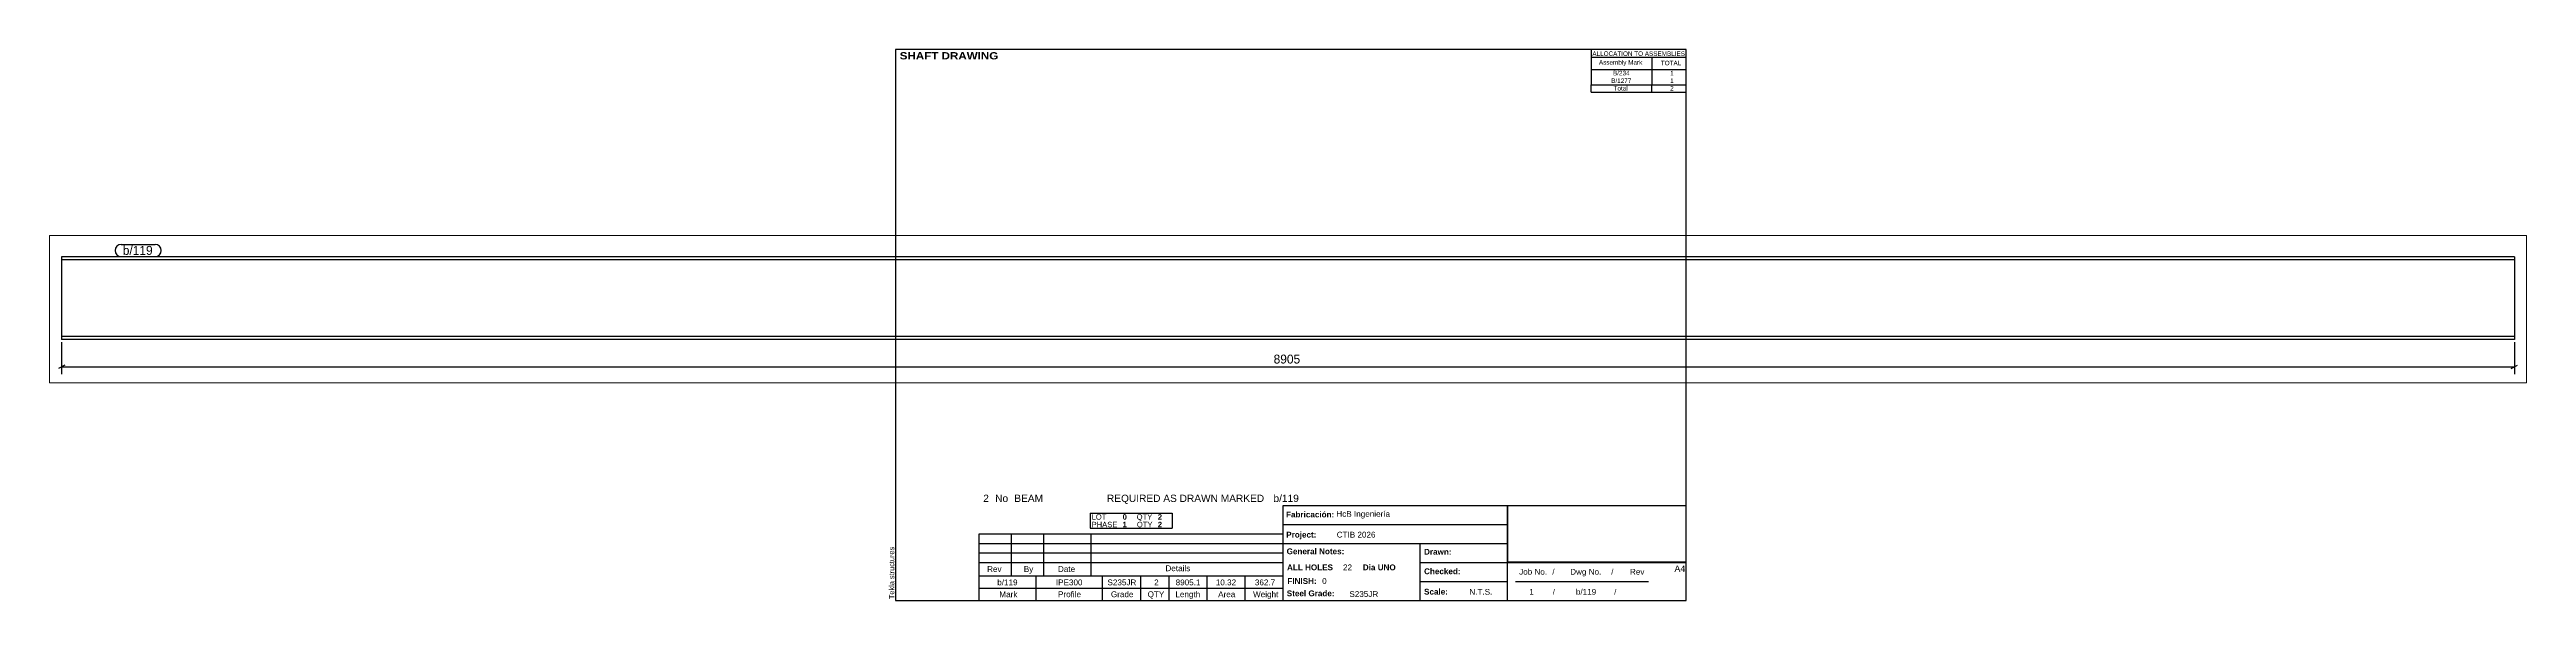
# Paper-space layout 'Layout1' of a CAD drawing. Header units: millimetres. Extents: x -302 to 597, y 5 to 205.
# The model-space entities are those that its viewports show. They can reach past a viewport. Long polylines and large blocks are cut down to what shows.
import ezdxf

# ---------------------------------------------------------------- set-up
doc = ezdxf.new("R2010")
doc.units = ezdxf.units.MM
doc.layers.add('Viewport layer', color=7, linetype='Continuous', plot=False)
doc.styles.add('Arial', font='ARIAL.TTF', dxfattribs={"height": 0.2})
doc.styles.add('Arial Black', font='ARIBLK.TTF', dxfattribs={"height": 0.2})
doc.styles.add('Arial Bold', font='ARIALBD.TTF', dxfattribs={"height": 0.2})
doc.styles.add('Comic Sans MS', font='COMIC.TTF', dxfattribs={"height": 0.2})

msp = doc.modelspace()

# ---------------------------------------------------------------- linework, layer by layer
at = {"color": 7, "linetype": 'Continuous'}
for p, q in [((8949.1, 457.6), (44, 457.6)), ((44, 457.6), (44, 157.6)), ((8949.1, 457.6), (8949.1, 157.6)), ((8949.1, 446.9), (44, 446.9)), ((8949.1, 168.3), (44, 168.3)), ((8949.1, 157.6), (44, 157.6))]:
    msp.add_line(p, q, dxfattribs=at)
at = {"color": 8, "linetype": 'Continuous'}
for p, q in [((44, 147.6), (44, 32)), ((8949.1, 147.6), (8949.1, 32)), ((56, 63.6), (32, 51.6)), ((44, 57.6), (8949.1, 57.6)), ((8937.1, 51.6), (8961.1, 63.6))]:
    msp.add_line(p, q, dxfattribs=at)

# ---------------------------------------------------------------- next in the draw order: wipeouts: each hides what was drawn before it
at = {"color": 0}
for points in [[(377.7, 464.6), (377.7, 496.6), (266, 496.6), (266, 464.6)], [(4555.1, 63.6), (4555.1, 108.4), (4438, 108.4), (4438, 63.6)]]:
    msp.add_wipeout(points, dxfattribs=at)

# ---------------------------------------------------------------- next in the draw order: texts
at = {"color": 3, "style": 'Comic Sans MS'}
msp.add_text('8905', height=32.38, dxfattribs=at).set_placement((4444.4, 70))

# ---------------------------------------------------------------- next in the draw order: wipeouts: each hides what was drawn before it
at = {"color": 0}
msp.add_wipeout([(377.7, 464.6), (377.7, 496.6), (266, 496.6), (266, 464.6)], dxfattribs=at)

# ---------------------------------------------------------------- next in the draw order: linework, layer by layer
at = {"color": 7, "linetype": 'Continuous'}
for p, q in [((260, 502.6), (383.7, 502.6)), ((260, 458.6), (383.7, 458.6))]:
    msp.add_line(p, q, dxfattribs=at)
for centre, start, end in [((260, 480.6), 90, 270), ((383.7, 480.6), 270, 90)]:
    msp.add_arc(centre, 22, start, end, dxfattribs=at)

# ---------------------------------------------------------------- next in the draw order: texts
at = {"color": 3, "style": 'Comic Sans MS'}
msp.add_text('b/119', height=32.38, dxfattribs=at).set_placement((266, 464.6))

psp = doc.layouts.get("Layout1")

# ---------------------------------------------------------------- linework, layer by layer
at = {"color": 5, "linetype": 'Continuous'}
for p, q in [((292, 205), (5, 205)), ((5, 205), (5, 5)), ((292, 5), (292, 205)), ((5, 5), (292, 5))]:
    psp.add_line(p, q, dxfattribs=at)
at = {"color": 7, "linetype": 'Continuous'}
for p, q in [((257.51, 205), (257.51, 197.75)), ((257.57, 202.24), (292, 202.24)), ((279.49, 202.24), (279.49, 197.75)), ((257.51, 197.75), (257.51, 195)), ((257.51, 195), (257.51, 192.24)), ((257.51, 189.47), (257.51, 192.23)), ((257.51, 189.47), (292, 189.47)), ((257.54, 192.23), (292, 192.23)), ((257.57, 197.75), (292, 197.75)), ((279.49, 197.75), (279.49, 195)), ((279.49, 195), (279.49, 192.24)), ((279.49, 189.47), (279.49, 192.23)), ((75.68, 36.74), (105.35, 36.74)), ((75.68, 36.74), (75.68, 33.98)), ((105.35, 36.74), (105.35, 33.98)), ((145.72, 5), (145.72, 39.5)), ((145.75, 39.5), (292, 39.5)), ((227.14, 5), (227.14, 39.5)), ((35.31, 13.97), (35.31, 29.15)), ((35.31, 29.15), (145.71, 29.15)), ((47.04, 13.97), (47.04, 29.15)), ((58.77, 13.97), (58.77, 29.15)), ((75.68, 33.98), (75.68, 31.22)), ((75.68, 31.22), (105.35, 31.22)), ((76.02, 13.97), (76.02, 29.15)), ((105.35, 33.98), (105.35, 31.22)), ((145.71, 13.97), (145.71, 29.15)), ((145.72, 32.6), (227.14, 32.6)), ((35.31, 25.7), (145.71, 25.7)), ((35.31, 22.25), (145.71, 22.25)), ((35.31, 18.8), (145.71, 18.8)), ((145.72, 25.7), (227.14, 25.7)), ((195.4, 5), (195.4, 25.7)), ((195.4, 18.8), (292, 18.8)), ((35.31, 13.96), (145.71, 13.97)), ((35.31, 9.49), (35.31, 13.96)), ((35.31, 9.48), (145.72, 9.49)), ((35.31, 5), (35.31, 9.48)), ((56.01, 9.49), (56.01, 13.97)), ((56.01, 5), (56.01, 9.48)), ((80.16, 9.49), (80.16, 13.97)), ((80.16, 5), (80.16, 9.48)), ((93.96, 9.49), (93.96, 13.97)), ((93.96, 5), (93.96, 9.48)), ((104.31, 9.49), (104.31, 13.97)), ((104.31, 5), (104.31, 9.48)), ((118.11, 9.49), (118.11, 13.97)), ((118.11, 5), (118.11, 9.48)), ((131.91, 9.49), (131.91, 13.97)), ((131.91, 5), (131.91, 9.48)), ((195.4, 11.9), (227.14, 11.9)), ((229.99, 11.92), (278.29, 11.92))]:
    psp.add_line(p, q, dxfattribs=at)
at = {"color": 2, "linetype": 'Continuous'}
for p, q in [((227.28, 39.46), (291.86, 39.46)), ((227.29, 19.02), (227.29, 39.46)), ((291.96, 19.03), (291.96, 39.47)), ((227.28, 19.03), (291.86, 19.03))]:
    psp.add_line(p, q, dxfattribs=at)

# ---------------------------------------------------------------- texts
at = {"color": 7}
for s, height, style, p in [(' SHAFT DRAWING', 2.6342, 'Arial Black', (5.3, 201.42)), ('ALLOCATION TO ASSEMBLIES', 1.6475, 'Arial', (257.95, 202.68)), ('Assembly Mark', 1.6475, 'Arial', (260.35, 199.52)), ('TOTAL', 1.648, 'Arial', (282.81, 199.28)), ('2', 2.64, 'Arial', (36.8, 40.76)), ('No', 2.636, 'Arial', (41.13, 40.76)), ('BEAM', 2.636, 'Arial', (48.08, 40.76)), ('REQUIRED AS DRAWN MARKED', 2.636, 'Arial', (81.71, 40.76)), ('b/119', 2.636, 'Arial', (142.18, 40.76)), ('b/119', 2.109, 'Arial', (41.89, 10.5)), ('IPE300', 2.109, 'Arial', (63.17, 10.5)), ('S235JR', 2.109, 'Arial', (81.91, 10.5)), ('2', 2.11, 'Arial', (98.86, 10.5)), ('8905.1', 2.109, 'Arial', (106.66, 10.5)), ('10.32', 2.109, 'Arial', (121.24, 10.5)), ('362.7', 2.109, 'Arial', (135.43, 10.5)), ('FINISH:', 2.107, 'Arial Bold', (147.22, 11)), ('0', 2.11, 'Arial', (159.84, 11))]:
    psp.add_text(s, height=height, dxfattribs=dict(at, style=style)).set_placement(p)
at = {"color": 7, "linetype": 'Continuous'}
for s, height, style, p in [('B/1277', 1.648, 'Arial', (264.81, 192.87)), ('B/234', 1.648, 'Arial', (265.45, 195.63)), ('Total', 1.648, 'Arial', (265.67, 190.12)), ('2', 1.65, 'Arial', (286.21, 190.12)), ('1', 1.65, 'Arial', (286.23, 195.63)), ('1', 1.65, 'Arial', (286.23, 192.87)), ('LOT', 1.977, 'Arial', (76.13, 34.33)), ('0', 1.98, 'Arial Bold', (87.41, 34.33)), ('QTY', 1.977, 'Arial', (92.51, 34.33)), ('2', 1.98, 'Arial Bold', (100.18, 34.33)), ('Fabricación:', 2.1074, 'Arial Bold', (146.73, 35.16)), ('HcB Ingeniería', 2.1088, 'Arial', (165.02, 35.36)), ('PHASE', 1.977, 'Arial', (76.13, 31.57)), ('1', 1.98, 'Arial Bold', (87.41, 31.57)), ('QTY', 1.977, 'Arial', (92.58, 31.57)), ('2', 1.98, 'Arial Bold', (100.18, 31.57)), ('Project:', 2.107, 'Arial Bold', (146.81, 27.83)), ('CTIB 2026', 2.109, 'Arial', (165.14, 27.83)), ('General Notes:', 2.1074, 'Arial Bold', (146.96, 21.78)), ('ALL HOLES', 2.107, 'Arial Bold', (147.1, 15.96)), ('22', 2.109, 'Arial', (167.43, 15.96)), ('Dia UNO', 2.107, 'Arial Bold', (174.62, 15.96)), ('Drawn:', 2.107, 'Arial Bold', (196.85, 21.62)), ('Rev', 2.109, 'Arial', (38.21, 15.35)), ('By', 2.109, 'Arial', (51.53, 15.35)), ('Date', 2.109, 'Arial', (63.94, 15.35)), ('Details', 2.109, 'Arial', (102.96, 15.63)), ('Scale:', 2.107, 'Arial Bold', (196.85, 7.13)), ('Checked:', 2.107, 'Arial Bold', (196.85, 14.53)), ('N.T.S.', 2.109, 'Arial', (213.29, 7.08)), ('Job No.', 2.109, 'Arial', (231.37, 14.37)), ('1', 2.11, 'Arial', (235.04, 7.08)), ('/', 2.11, 'Arial', (243.42, 14.37)), ('/', 1.98, 'Arial', (243.58, 7.08)), ('Dwg No.', 2.109, 'Arial', (249.91, 14.37)), ('b/119', 2.109, 'Arial', (251.98, 7.08)), ('/', 2.11, 'Arial', (264.81, 14.37)), ('/', 1.98, 'Arial', (265.88, 7.08)), ('Rev', 2.109, 'Arial', (271.61, 14.37)), ('A4', 2.307, 'Arial', (287.76, 15.38)), ('Mark', 2.109, 'Arial', (42.64, 6.19)), ('Profile', 2.109, 'Arial', (63.95, 6.19)), ('Grade', 2.109, 'Arial', (83.16, 6.19)), ('QTY', 2.109, 'Arial', (96.49, 6.19)), ('Length', 2.109, 'Arial', (106.58, 6.19)), ('Area', 2.109, 'Arial', (122.09, 6.19)), ('Weight', 2.109, 'Arial', (134.77, 6.19)), ('Steel Grade:', 2.1074, 'Arial Bold', (147.01, 6.52)), ('S235JR', 2.109, 'Arial', (169.74, 6.28))]:
    psp.add_text(s, height=height, dxfattribs=dict(at, style=style)).set_placement(p)
at = {"color": 174, "linetype": 'Continuous', "style": 'Arial'}
psp.add_text('Tekla structures', height=1.9102, rotation=90, dxfattribs=at).set_placement((4.5, 5.5))

# ---------------------------------------------------------------- viewports
at = {"layer": 'Viewport layer', "view_target_point": (4496.54, 267.3)}
psp.add_viewport(center=(147.45, 110.74), size=(899.31, 53.46), view_center_point=(0, 0), view_height=534.6, dxfattribs=at)

doc.saveas('drawing.dxf')
